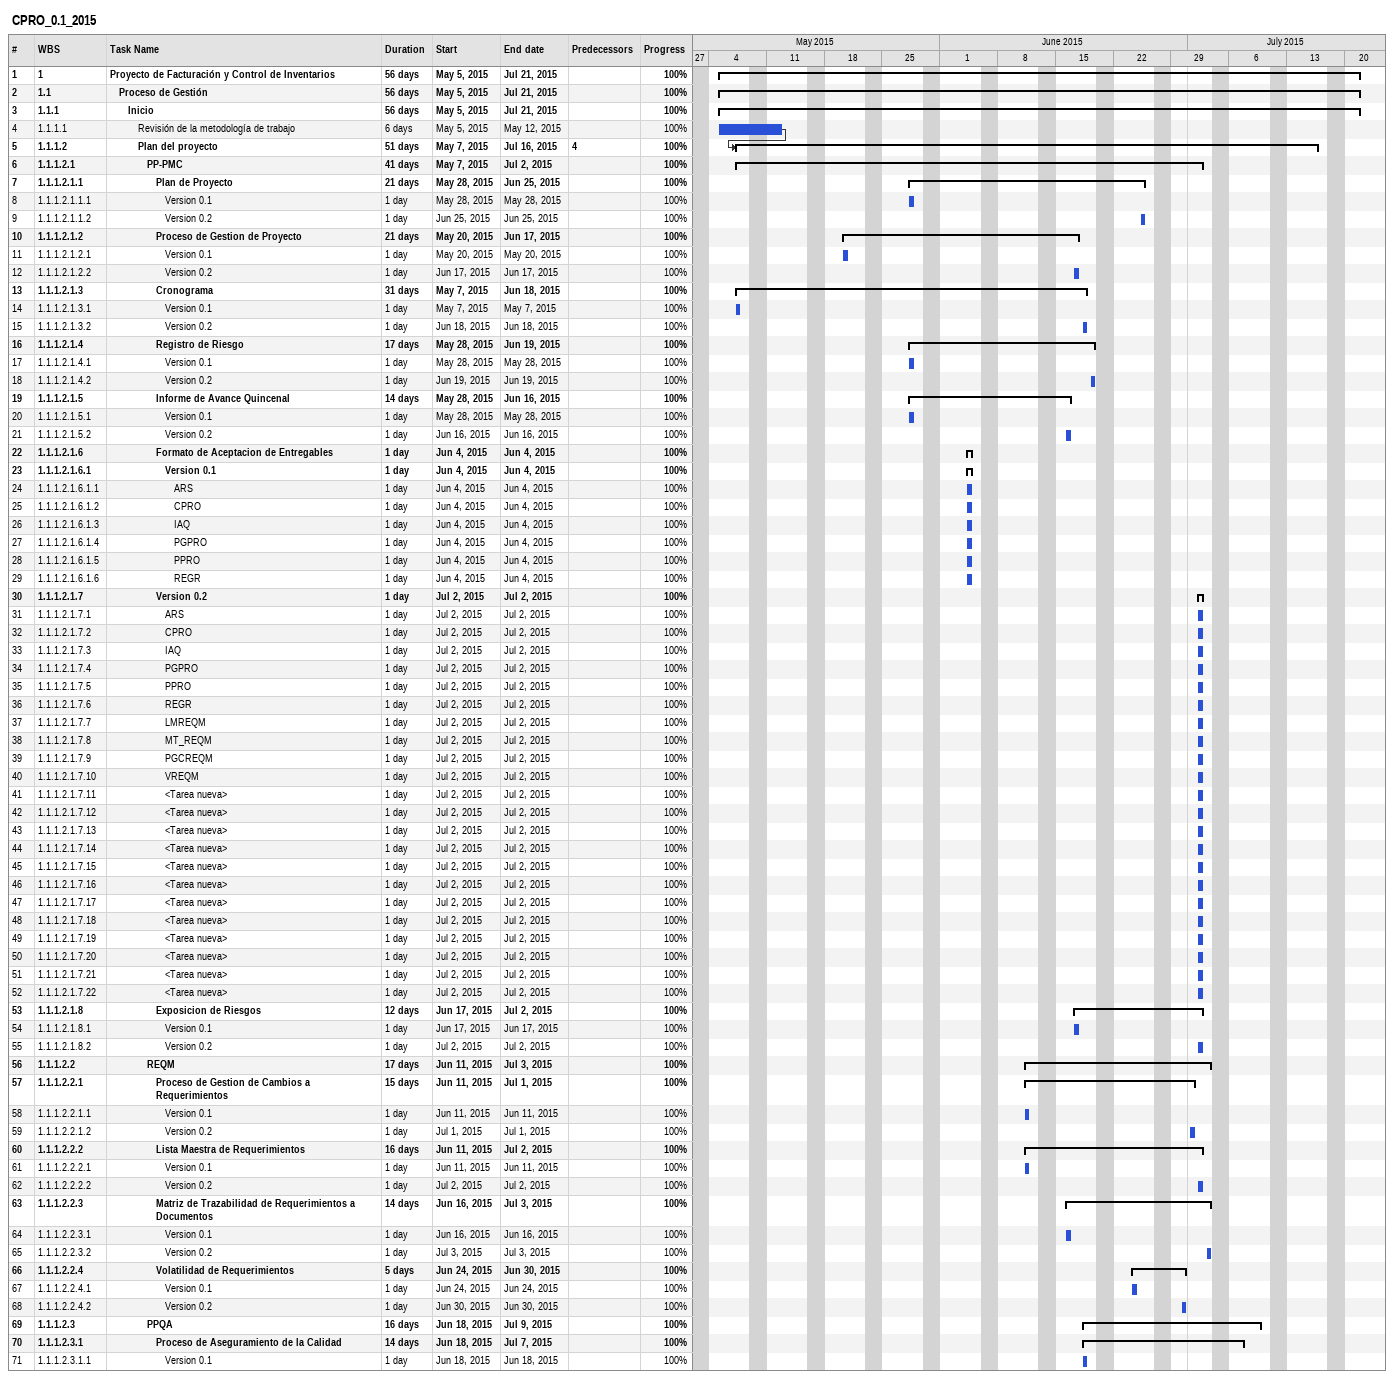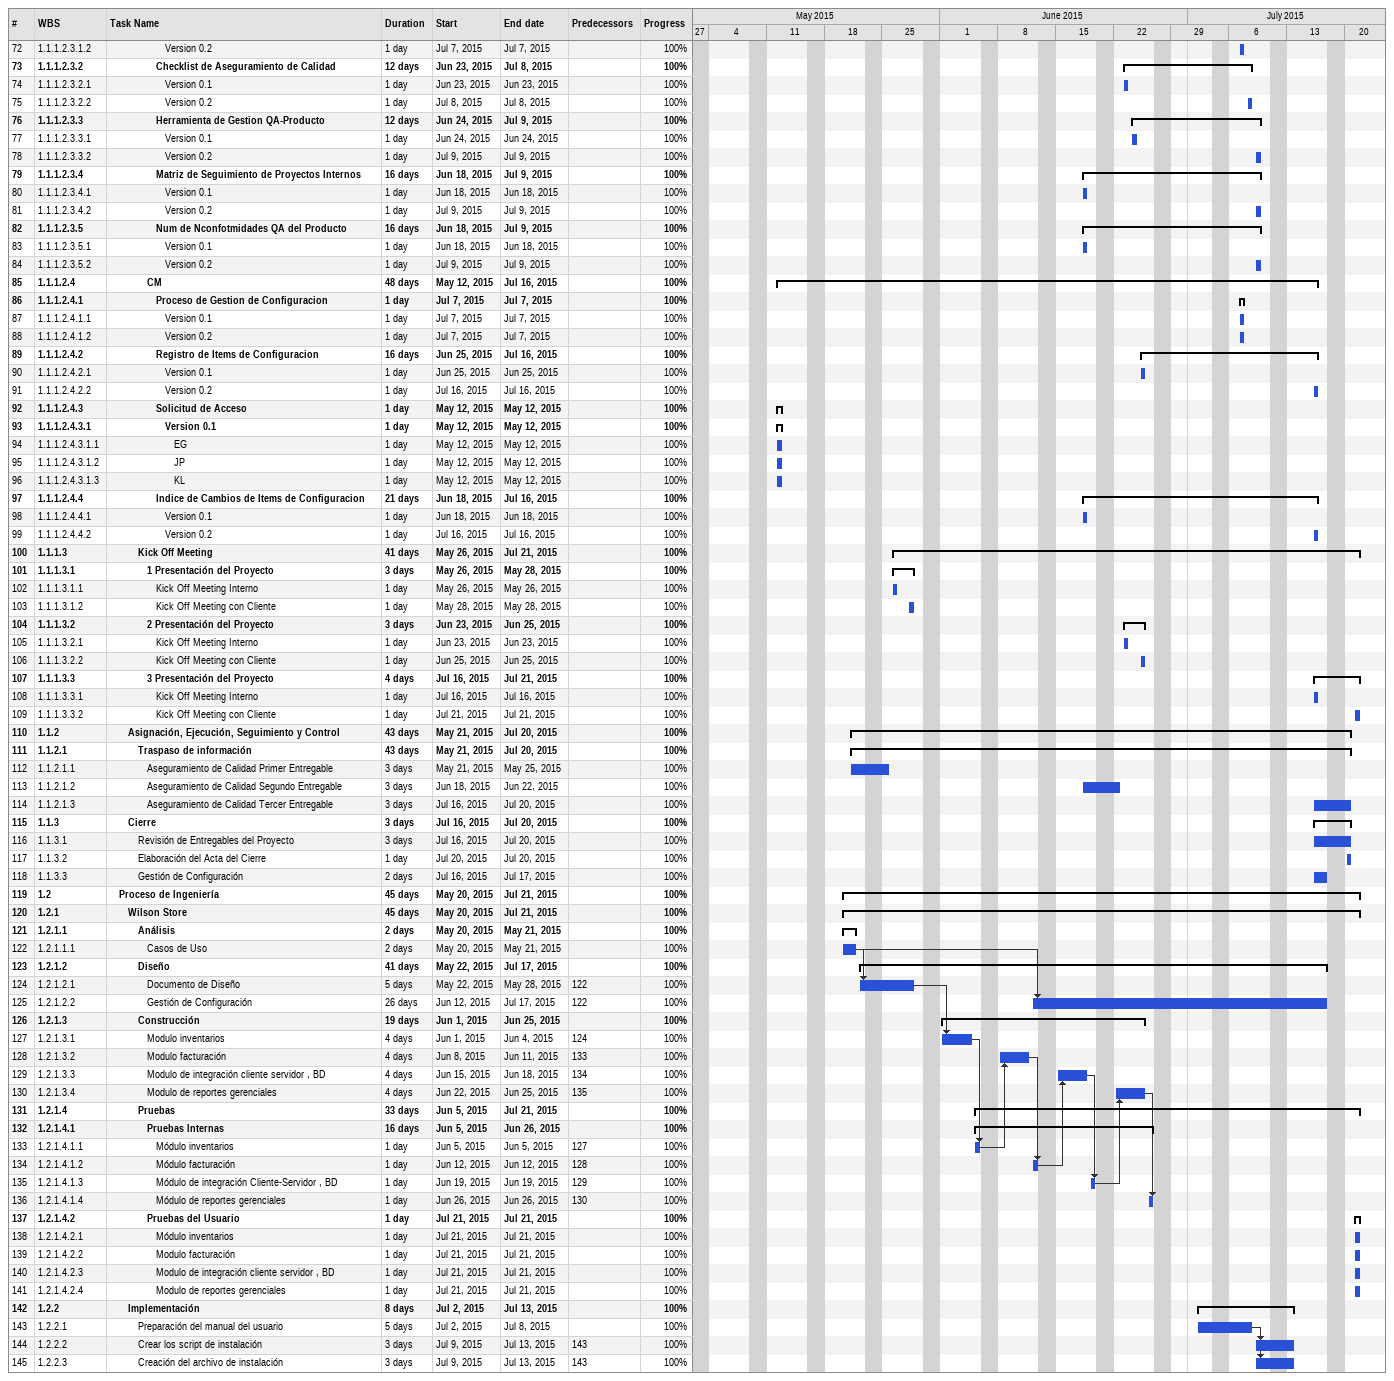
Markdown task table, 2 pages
CPRO_0.1_2015

| ID | WBS | Task | Duration | Start | Finish | Predecessors | % complete |
|---|---|---|---|---|---|---|---|
| 1 | 1 | **Proyecto de Facturación y Control de Inventarios** | 56d | 2015-05-05 | 2015-07-21 |  | 100 |
| 2 | 1.1 | **Proceso de Gestión** | 56d | 2015-05-05 | 2015-07-21 |  | 100 |
| 3 | 1.1.1 | **Inicio** | 56d | 2015-05-05 | 2015-07-21 |  | 100 |
| 4 | 1.1.1.1 | Revisión de la metodología de trabajo | 6d | 2015-05-05 | 2015-05-12 |  | 100 |
| 5 | 1.1.1.2 | **Plan del proyecto** | 51d | 2015-05-07 | 2015-07-16 | 4 | 100 |
| 6 | 1.1.1.2.1 | **PP-PMC** | 41d | 2015-05-07 | 2015-07-02 |  | 100 |
| 7 | 1.1.1.2.1.1 | **Plan de Proyecto** | 21d | 2015-05-28 | 2015-06-25 |  | 100 |
| 8 | 1.1.1.2.1.1.1 | Version 0.1 | 1d | 2015-05-28 | 2015-05-28 |  | 100 |
| 9 | 1.1.1.2.1.1.2 | Version 0.2 | 1d | 2015-06-25 | 2015-06-25 |  | 100 |
| 10 | 1.1.1.2.1.2 | **Proceso de Gestion de Proyecto** | 21d | 2015-05-20 | 2015-06-17 |  | 100 |
| 11 | 1.1.1.2.1.2.1 | Version 0.1 | 1d | 2015-05-20 | 2015-05-20 |  | 100 |
| 12 | 1.1.1.2.1.2.2 | Version 0.2 | 1d | 2015-06-17 | 2015-06-17 |  | 100 |
| 13 | 1.1.1.2.1.3 | **Cronograma** | 31d | 2015-05-07 | 2015-06-18 |  | 100 |
| 14 | 1.1.1.2.1.3.1 | Version 0.1 | 1d | 2015-05-07 | 2015-05-07 |  | 100 |
| 15 | 1.1.1.2.1.3.2 | Version 0.2 | 1d | 2015-06-18 | 2015-06-18 |  | 100 |
| 16 | 1.1.1.2.1.4 | **Registro de Riesgo** | 17d | 2015-05-28 | 2015-06-19 |  | 100 |
| 17 | 1.1.1.2.1.4.1 | Version 0.1 | 1d | 2015-05-28 | 2015-05-28 |  | 100 |
| 18 | 1.1.1.2.1.4.2 | Version 0.2 | 1d | 2015-06-19 | 2015-06-19 |  | 100 |
| 19 | 1.1.1.2.1.5 | **Informe de Avance Quincenal** | 14d | 2015-05-28 | 2015-06-16 |  | 100 |
| 20 | 1.1.1.2.1.5.1 | Version 0.1 | 1d | 2015-05-28 | 2015-05-28 |  | 100 |
| 21 | 1.1.1.2.1.5.2 | Version 0.2 | 1d | 2015-06-16 | 2015-06-16 |  | 100 |
| 22 | 1.1.1.2.1.6 | **Formato de Aceptacion de Entregables** | 1d | 2015-06-04 | 2015-06-04 |  | 100 |
| 23 | 1.1.1.2.1.6.1 | **Version 0.1** | 1d | 2015-06-04 | 2015-06-04 |  | 100 |
| 24 | 1.1.1.2.1.6.1.1 | ARS | 1d | 2015-06-04 | 2015-06-04 |  | 100 |
| 25 | 1.1.1.2.1.6.1.2 | CPRO | 1d | 2015-06-04 | 2015-06-04 |  | 100 |
| 26 | 1.1.1.2.1.6.1.3 | IAQ | 1d | 2015-06-04 | 2015-06-04 |  | 100 |
| 27 | 1.1.1.2.1.6.1.4 | PGPRO | 1d | 2015-06-04 | 2015-06-04 |  | 100 |
| 28 | 1.1.1.2.1.6.1.5 | PPRO | 1d | 2015-06-04 | 2015-06-04 |  | 100 |
| 29 | 1.1.1.2.1.6.1.6 | REGR | 1d | 2015-06-04 | 2015-06-04 |  | 100 |
| 30 | 1.1.1.2.1.7 | **Version 0.2** | 1d | 2015-07-02 | 2015-07-02 |  | 100 |
| 31 | 1.1.1.2.1.7.1 | ARS | 1d | 2015-07-02 | 2015-07-02 |  | 100 |
| 32 | 1.1.1.2.1.7.2 | CPRO | 1d | 2015-07-02 | 2015-07-02 |  | 100 |
| 33 | 1.1.1.2.1.7.3 | IAQ | 1d | 2015-07-02 | 2015-07-02 |  | 100 |
| 34 | 1.1.1.2.1.7.4 | PGPRO | 1d | 2015-07-02 | 2015-07-02 |  | 100 |
| 35 | 1.1.1.2.1.7.5 | PPRO | 1d | 2015-07-02 | 2015-07-02 |  | 100 |
| 36 | 1.1.1.2.1.7.6 | REGR | 1d | 2015-07-02 | 2015-07-02 |  | 100 |
| 37 | 1.1.1.2.1.7.7 | LMREQM | 1d | 2015-07-02 | 2015-07-02 |  | 100 |
| 38 | 1.1.1.2.1.7.8 | MT_REQM | 1d | 2015-07-02 | 2015-07-02 |  | 100 |
| 39 | 1.1.1.2.1.7.9 | PGCREQM | 1d | 2015-07-02 | 2015-07-02 |  | 100 |
| 40 | 1.1.1.2.1.7.10 | VREQM | 1d | 2015-07-02 | 2015-07-02 |  | 100 |
| 41 | 1.1.1.2.1.7.11 | <Tarea nueva> | 1d | 2015-07-02 | 2015-07-02 |  | 100 |
| 42 | 1.1.1.2.1.7.12 | <Tarea nueva> | 1d | 2015-07-02 | 2015-07-02 |  | 100 |
| 43 | 1.1.1.2.1.7.13 | <Tarea nueva> | 1d | 2015-07-02 | 2015-07-02 |  | 100 |
| 44 | 1.1.1.2.1.7.14 | <Tarea nueva> | 1d | 2015-07-02 | 2015-07-02 |  | 100 |
| 45 | 1.1.1.2.1.7.15 | <Tarea nueva> | 1d | 2015-07-02 | 2015-07-02 |  | 100 |
| 46 | 1.1.1.2.1.7.16 | <Tarea nueva> | 1d | 2015-07-02 | 2015-07-02 |  | 100 |
| 47 | 1.1.1.2.1.7.17 | <Tarea nueva> | 1d | 2015-07-02 | 2015-07-02 |  | 100 |
| 48 | 1.1.1.2.1.7.18 | <Tarea nueva> | 1d | 2015-07-02 | 2015-07-02 |  | 100 |
| 49 | 1.1.1.2.1.7.19 | <Tarea nueva> | 1d | 2015-07-02 | 2015-07-02 |  | 100 |
| 50 | 1.1.1.2.1.7.20 | <Tarea nueva> | 1d | 2015-07-02 | 2015-07-02 |  | 100 |
| 51 | 1.1.1.2.1.7.21 | <Tarea nueva> | 1d | 2015-07-02 | 2015-07-02 |  | 100 |
| 52 | 1.1.1.2.1.7.22 | <Tarea nueva> | 1d | 2015-07-02 | 2015-07-02 |  | 100 |
| 53 | 1.1.1.2.1.8 | **Exposicion de Riesgos** | 12d | 2015-06-17 | 2015-07-02 |  | 100 |
| 54 | 1.1.1.2.1.8.1 | Version 0.1 | 1d | 2015-06-17 | 2015-06-17 |  | 100 |
| 55 | 1.1.1.2.1.8.2 | Version 0.2 | 1d | 2015-07-02 | 2015-07-02 |  | 100 |
| 56 | 1.1.1.2.2 | **REQM** | 17d | 2015-06-11 | 2015-07-03 |  | 100 |
| 57 | 1.1.1.2.2.1 | **Proceso de Gestion de Cambios a Requerimientos** | 15d | 2015-06-11 | 2015-07-01 |  | 100 |
| 58 | 1.1.1.2.2.1.1 | Version 0.1 | 1d | 2015-06-11 | 2015-06-11 |  | 100 |
| 59 | 1.1.1.2.2.1.2 | Version 0.2 | 1d | 2015-07-01 | 2015-07-01 |  | 100 |
| 60 | 1.1.1.2.2.2 | **Lista Maestra de Requerimientos** | 16d | 2015-06-11 | 2015-07-02 |  | 100 |
| 61 | 1.1.1.2.2.2.1 | Version 0.1 | 1d | 2015-06-11 | 2015-06-11 |  | 100 |
| 62 | 1.1.1.2.2.2.2 | Version 0.2 | 1d | 2015-07-02 | 2015-07-02 |  | 100 |
| 63 | 1.1.1.2.2.3 | **Matriz de Trazabilidad de Requerimientos a Documentos** | 14d | 2015-06-16 | 2015-07-03 |  | 100 |
| 64 | 1.1.1.2.2.3.1 | Version 0.1 | 1d | 2015-06-16 | 2015-06-16 |  | 100 |
| 65 | 1.1.1.2.2.3.2 | Version 0.2 | 1d | 2015-07-03 | 2015-07-03 |  | 100 |
| 66 | 1.1.1.2.2.4 | **Volatilidad de Requerimientos** | 5d | 2015-06-24 | 2015-06-30 |  | 100 |
| 67 | 1.1.1.2.2.4.1 | Version 0.1 | 1d | 2015-06-24 | 2015-06-24 |  | 100 |
| 68 | 1.1.1.2.2.4.2 | Version 0.2 | 1d | 2015-06-30 | 2015-06-30 |  | 100 |
| 69 | 1.1.1.2.3 | **PPQA** | 16d | 2015-06-18 | 2015-07-09 |  | 100 |
| 70 | 1.1.1.2.3.1 | **Proceso de Aseguramiento de la Calidad** | 14d | 2015-06-18 | 2015-07-07 |  | 100 |
| 71 | 1.1.1.2.3.1.1 | Version 0.1 | 1d | 2015-06-18 | 2015-06-18 |  | 100 |
| 72 | 1.1.1.2.3.1.2 | Version 0.2 | 1d | 2015-07-07 | 2015-07-07 |  | 100 |
| 73 | 1.1.1.2.3.2 | **Checklist de Aseguramiento de Calidad** | 12d | 2015-06-23 | 2015-07-08 |  | 100 |
| 74 | 1.1.1.2.3.2.1 | Version 0.1 | 1d | 2015-06-23 | 2015-06-23 |  | 100 |
| 75 | 1.1.1.2.3.2.2 | Version 0.2 | 1d | 2015-07-08 | 2015-07-08 |  | 100 |
| 76 | 1.1.1.2.3.3 | **Herramienta de Gestion QA-Producto** | 12d | 2015-06-24 | 2015-07-09 |  | 100 |
| 77 | 1.1.1.2.3.3.1 | Version 0.1 | 1d | 2015-06-24 | 2015-06-24 |  | 100 |
| 78 | 1.1.1.2.3.3.2 | Version 0.2 | 1d | 2015-07-09 | 2015-07-09 |  | 100 |
| 79 | 1.1.1.2.3.4 | **Matriz de Seguimiento de Proyectos Internos** | 16d | 2015-06-18 | 2015-07-09 |  | 100 |
| 80 | 1.1.1.2.3.4.1 | Version 0.1 | 1d | 2015-06-18 | 2015-06-18 |  | 100 |
| 81 | 1.1.1.2.3.4.2 | Version 0.2 | 1d | 2015-07-09 | 2015-07-09 |  | 100 |
| 82 | 1.1.1.2.3.5 | **Num de Nconfotmidades QA del Producto** | 16d | 2015-06-18 | 2015-07-09 |  | 100 |
| 83 | 1.1.1.2.3.5.1 | Version 0.1 | 1d | 2015-06-18 | 2015-06-18 |  | 100 |
| 84 | 1.1.1.2.3.5.2 | Version 0.2 | 1d | 2015-07-09 | 2015-07-09 |  | 100 |
| 85 | 1.1.1.2.4 | **CM** | 48d | 2015-05-12 | 2015-07-16 |  | 100 |
| 86 | 1.1.1.2.4.1 | **Proceso de Gestion de Configuracion** | 1d | 2015-07-07 | 2015-07-07 |  | 100 |
| 87 | 1.1.1.2.4.1.1 | Version 0.1 | 1d | 2015-07-07 | 2015-07-07 |  | 100 |
| 88 | 1.1.1.2.4.1.2 | Version 0.2 | 1d | 2015-07-07 | 2015-07-07 |  | 100 |
| 89 | 1.1.1.2.4.2 | **Registro de Items de Configuracion** | 16d | 2015-06-25 | 2015-07-16 |  | 100 |
| 90 | 1.1.1.2.4.2.1 | Version 0.1 | 1d | 2015-06-25 | 2015-06-25 |  | 100 |
| 91 | 1.1.1.2.4.2.2 | Version 0.2 | 1d | 2015-07-16 | 2015-07-16 |  | 100 |
| 92 | 1.1.1.2.4.3 | **Solicitud de Acceso** | 1d | 2015-05-12 | 2015-05-12 |  | 100 |
| 93 | 1.1.1.2.4.3.1 | **Version 0.1** | 1d | 2015-05-12 | 2015-05-12 |  | 100 |
| 94 | 1.1.1.2.4.3.1.1 | EG | 1d | 2015-05-12 | 2015-05-12 |  | 100 |
| 95 | 1.1.1.2.4.3.1.2 | JP | 1d | 2015-05-12 | 2015-05-12 |  | 100 |
| 96 | 1.1.1.2.4.3.1.3 | KL | 1d | 2015-05-12 | 2015-05-12 |  | 100 |
| 97 | 1.1.1.2.4.4 | **Indice de Cambios de Items de Configuracion** | 21d | 2015-06-18 | 2015-07-16 |  | 100 |
| 98 | 1.1.1.2.4.4.1 | Version 0.1 | 1d | 2015-06-18 | 2015-06-18 |  | 100 |
| 99 | 1.1.1.2.4.4.2 | Version 0.2 | 1d | 2015-07-16 | 2015-07-16 |  | 100 |
| 100 | 1.1.1.3 | **Kick Off Meeting** | 41d | 2015-05-26 | 2015-07-21 |  | 100 |
| 101 | 1.1.1.3.1 | **1 Presentación del Proyecto** | 3d | 2015-05-26 | 2015-05-28 |  | 100 |
| 102 | 1.1.1.3.1.1 | Kick Off Meeting Interno | 1d | 2015-05-26 | 2015-05-26 |  | 100 |
| 103 | 1.1.1.3.1.2 | Kick Off Meeting con Cliente | 1d | 2015-05-28 | 2015-05-28 |  | 100 |
| 104 | 1.1.1.3.2 | **2 Presentación del Proyecto** | 3d | 2015-06-23 | 2015-06-25 |  | 100 |
| 105 | 1.1.1.3.2.1 | Kick Off Meeting Interno | 1d | 2015-06-23 | 2015-06-23 |  | 100 |
| 106 | 1.1.1.3.2.2 | Kick Off Meeting con Cliente | 1d | 2015-06-25 | 2015-06-25 |  | 100 |
| 107 | 1.1.1.3.3 | **3 Presentación del Proyecto** | 4d | 2015-07-16 | 2015-07-21 |  | 100 |
| 108 | 1.1.1.3.3.1 | Kick Off Meeting Interno | 1d | 2015-07-16 | 2015-07-16 |  | 100 |
| 109 | 1.1.1.3.3.2 | Kick Off Meeting con Cliente | 1d | 2015-07-21 | 2015-07-21 |  | 100 |
| 110 | 1.1.2 | **Asignación, Ejecución, Seguimiento y Control** | 43d | 2015-05-21 | 2015-07-20 |  | 100 |
| 111 | 1.1.2.1 | **Traspaso de información** | 43d | 2015-05-21 | 2015-07-20 |  | 100 |
| 112 | 1.1.2.1.1 | Aseguramiento de Calidad Primer Entregable | 3d | 2015-05-21 | 2015-05-25 |  | 100 |
| 113 | 1.1.2.1.2 | Aseguramiento de Calidad Segundo Entregable | 3d | 2015-06-18 | 2015-06-22 |  | 100 |
| 114 | 1.1.2.1.3 | Aseguramiento de Calidad Tercer Entregable | 3d | 2015-07-16 | 2015-07-20 |  | 100 |
| 115 | 1.1.3 | **Cierre** | 3d | 2015-07-16 | 2015-07-20 |  | 100 |
| 116 | 1.1.3.1 | Revisión de Entregables del Proyecto | 3d | 2015-07-16 | 2015-07-20 |  | 100 |
| 117 | 1.1.3.2 | Elaboración del Acta del Cierre | 1d | 2015-07-20 | 2015-07-20 |  | 100 |
| 118 | 1.1.3.3 | Gestión de Configuración | 2d | 2015-07-16 | 2015-07-17 |  | 100 |
| 119 | 1.2 | **Proceso de Ingeniería** | 45d | 2015-05-20 | 2015-07-21 |  | 100 |
| 120 | 1.2.1 | **Wilson Store** | 45d | 2015-05-20 | 2015-07-21 |  | 100 |
| 121 | 1.2.1.1 | **Análisis** | 2d | 2015-05-20 | 2015-05-21 |  | 100 |
| 122 | 1.2.1.1.1 | Casos de Uso | 2d | 2015-05-20 | 2015-05-21 |  | 100 |
| 123 | 1.2.1.2 | **Diseño** | 41d | 2015-05-22 | 2015-07-17 |  | 100 |
| 124 | 1.2.1.2.1 | Documento de Diseño | 5d | 2015-05-22 | 2015-05-28 | 122 | 100 |
| 125 | 1.2.1.2.2 | Gestión de Configuración | 26d | 2015-06-12 | 2015-07-17 | 122 | 100 |
| 126 | 1.2.1.3 | **Construcción** | 19d | 2015-06-01 | 2015-06-25 |  | 100 |
| 127 | 1.2.1.3.1 | Modulo inventarios | 4d | 2015-06-01 | 2015-06-04 | 124 | 100 |
| 128 | 1.2.1.3.2 | Modulo facturación | 4d | 2015-06-08 | 2015-06-11 | 133 | 100 |
| 129 | 1.2.1.3.3 | Modulo de integración cliente servidor , BD | 4d | 2015-06-15 | 2015-06-18 | 134 | 100 |
| 130 | 1.2.1.3.4 | Modulo de reportes gerenciales | 4d | 2015-06-22 | 2015-06-25 | 135 | 100 |
| 131 | 1.2.1.4 | **Pruebas** | 33d | 2015-06-05 | 2015-07-21 |  | 100 |
| 132 | 1.2.1.4.1 | **Pruebas Internas** | 16d | 2015-06-05 | 2015-06-26 |  | 100 |
| 133 | 1.2.1.4.1.1 | Módulo inventarios | 1d | 2015-06-05 | 2015-06-05 | 127 | 100 |
| 134 | 1.2.1.4.1.2 | Módulo facturación | 1d | 2015-06-12 | 2015-06-12 | 128 | 100 |
| 135 | 1.2.1.4.1.3 | Módulo de integración Cliente-Servidor , BD | 1d | 2015-06-19 | 2015-06-19 | 129 | 100 |
| 136 | 1.2.1.4.1.4 | Módulo de reportes gerenciales | 1d | 2015-06-26 | 2015-06-26 | 130 | 100 |
| 137 | 1.2.1.4.2 | **Pruebas del Usuario** | 1d | 2015-07-21 | 2015-07-21 |  | 100 |
| 138 | 1.2.1.4.2.1 | Módulo inventarios | 1d | 2015-07-21 | 2015-07-21 |  | 100 |
| 139 | 1.2.1.4.2.2 | Modulo facturación | 1d | 2015-07-21 | 2015-07-21 |  | 100 |
| 140 | 1.2.1.4.2.3 | Modulo de integración cliente servidor , BD | 1d | 2015-07-21 | 2015-07-21 |  | 100 |
| 141 | 1.2.1.4.2.4 | Modulo de reportes gerenciales | 1d | 2015-07-21 | 2015-07-21 |  | 100 |
| 142 | 1.2.2 | **Implementación** | 8d | 2015-07-02 | 2015-07-13 |  | 100 |
| 143 | 1.2.2.1 | Preparación del manual del usuario | 5d | 2015-07-02 | 2015-07-08 |  | 100 |
| 144 | 1.2.2.2 | Crear los script de instalación | 3d | 2015-07-09 | 2015-07-13 | 143 | 100 |
| 145 | 1.2.2.3 | Creación del archivo de instalación | 3d | 2015-07-09 | 2015-07-13 | 143 | 100 |
